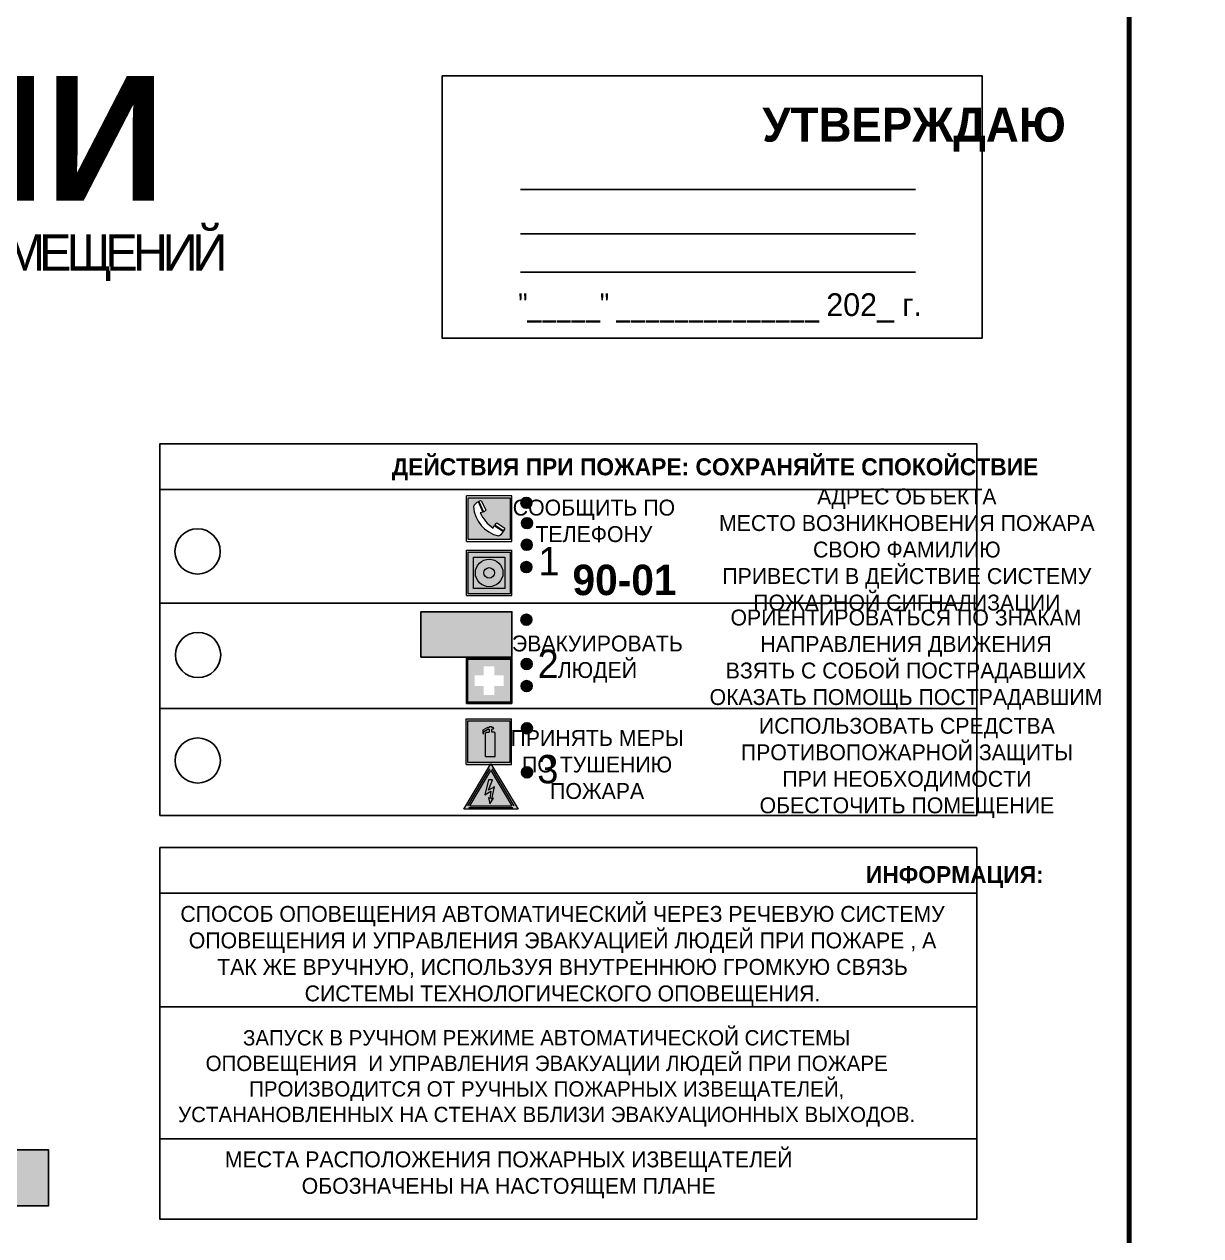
# Model space of a CAD drawing. Header units: millimetres. Extents: x 13114 to 67229, y 22859 to 38520.
# Drawn here: x 17564.2 to 17771.2, y 31461.1 to 31674.4 of the extents above; entities that cross this region are included whole.
import ezdxf

# ---------------------------------------------------------------- set-up
doc = ezdxf.new("R2010")
doc.units = ezdxf.units.MM
doc.layers.add('План_Штампы', color=7, linetype='Continuous')
doc.styles.add('обычный', font='arial.ttf')

# ---------------------------------------------------------------- blocks, each defined once
blk = doc.blocks.new('A$C3E6D3DDE')
at = {"lineweight": 5}
h = blk.add_hatch(color=40, dxfattribs=at)
h.paths.add_polyline_path([(24.1, 1.45), (16.46, -11.35), (31.74, -11.35)])
h.paths.add_polyline_path([(24.09, -0.46), (30.03, -10.41), (18.14, -10.41)], flags=16)
h.paths.add_polyline_path([(24.54, -3.08), (23.41, -6.02), (25.13, -5.01), (24.33, -8.5), (24.82, -8.27), (23.79, -9.86), (23.4, -8.04), (23.8, -8.43), (24.04, -6.29), (22.39, -7.25), (23.44, -3.08)], flags=0)
h = blk.add_hatch(color=256, dxfattribs=at)
h.paths.add_polyline_path([(24.37, 0.03, 0.567511), (23.82, 0.03), (17.59, -10.4, 0.582454), (17.86, -10.88), (30.32, -10.88, 0.582149), (30.6, -10.4)])
h.paths.add_polyline_path([(24.09, -0.46), (18.14, -10.41), (30.03, -10.41)], flags=16)
h.paths.add_polyline_path([(24.54, -3.08), (23.41, -6.02), (25.13, -5.01), (24.33, -8.5), (24.82, -8.27), (23.79, -9.86), (23.4, -8.04), (23.8, -8.43), (24.04, -6.29), (22.39, -7.25), (23.44, -3.08)], flags=0)
h = blk.add_hatch(color=40, dxfattribs=at)
h.paths.add_polyline_path([(24.09, -0.46), (18.14, -10.41), (30.03, -10.41)])
h.paths.add_polyline_path([(24.82, -8.27), (23.79, -9.86), (23.4, -8.04), (23.8, -8.43), (24.04, -6.29), (22.39, -7.25), (23.44, -3.08), (24.54, -3.08), (23.41, -6.02), (25.13, -5.01), (24.33, -8.5)], flags=16)
at = {"color": 40, "lineweight": 5}
for p, q in [((16.46, -11.35), (24.1, 1.45)), ((24.1, 1.45), (31.74, -11.35))]:
    blk.add_line(p, q, dxfattribs=at)
at = {"lineweight": 5}
for p, q in [((17.59, -10.4), (23.82, 0.03)), ((24.37, 0.03), (30.6, -10.4)), ((18.14, -10.41), (24.09, -0.46)), ((23.44, -3.08), (22.39, -7.25)), ((23.41, -6.02), (24.54, -3.08)), ((24.54, -3.08), (23.44, -3.08)), ((24.09, -0.46), (30.03, -10.41)), ((22.39, -7.25), (24.04, -6.29)), ((25.13, -5.01), (23.41, -6.02)), ((24.04, -6.29), (23.8, -8.43)), ((24.33, -8.5), (25.13, -5.01)), ((23.8, -8.43), (23.4, -8.04)), ((23.4, -8.04), (23.79, -9.86)), ((23.79, -9.86), (24.82, -8.27)), ((24.82, -8.27), (24.33, -8.5)), ((17.86, -10.88), (30.32, -10.88)), ((18.14, -10.41), (30.03, -10.41))]:
    blk.add_line(p, q, dxfattribs=at)
at = {"color": 50, "lineweight": 5}
blk.add_line((31.74, -11.35), (16.46, -11.35), dxfattribs=at)
blk = doc.blocks.new('A$C456E1F9C')
at = {"lineweight": 5}
h = blk.add_hatch(color=242, dxfattribs=at)
h.paths.add_polyline_path([(0.51, -1.47), (0.51, -13.26), (12.29, -13.26), (12.29, -1.47)])
h.paths.add_polyline_path([(5.42, -4.95, -0.254479), (4.78, -5.4), (3.52, -2.53, -0.209735), (4.23, -2.4)], flags=16)
h.paths.add_polyline_path([(8.53, -8.6), (10.87, -10.17), (10.54, -10.76), (8.03, -9.13, -0.192251)], flags=16)
h.paths.add_polyline_path([(4.61, -5.49, 0.005518), (3.87, -5.72, 0.128647), (7.49, -10.01, 0.00809), (7.83, -9.33), (10.47, -10.97, -0.16736), (8.99, -12.25, -0.327862), (1.95, -3.95, -0.166952), (3.36, -2.62)], flags=16)
at = {"color": 242, "lineweight": 5}
for p, q in [((0, -13.77), (0, -0.97)), ((12.8, -0.97), (0, -0.97)), ((4.61, -5.49), (3.36, -2.62)), ((3.52, -2.53), (4.78, -5.4)), ((4.23, -2.4), (5.42, -4.95)), ((12.8, -13.77), (12.8, -0.97)), ((7.83, -9.33), (10.47, -10.97)), ((8.03, -9.13), (10.54, -10.76)), ((10.81, -10.12), (8.53, -8.6)), ((10.8, -10.3), (10.81, -10.12)), ((10.54, -10.76), (10.8, -10.3)), ((0, -13.77), (12.8, -13.77))]:
    blk.add_line(p, q, dxfattribs=at)
blk.add_lwpolyline([(0.51, -1.47), (12.29, -1.47), (12.29, -13.26), (0.51, -13.26)], close=True, dxfattribs=at)
for centre, radius, start, end in [((4.59, -5.34), 2.99, 114.2845, 152.1974), ((4.02, -3.27), 0.891, 76.3284, 123.7092), ((11.12, -3.31), 9.19, 183.9915, 256.6009), ((14.98, -39.1), 35.17, 107.1487, 108.4135), ((13.86, -0.94), 11.08, 205.5536, 234.8762), ((4.68, -4.59), 0.824, 276.9621, 334.0723), ((-13.31, 0.8), 23.44, 332.5487, 334.4027), ((8.94, -9.5), 0.989, 114.4092, 157.9388), ((7.87, -9.46), 3, 291.9291, 329.9329)]:
    blk.add_arc(centre, radius, start, end, dxfattribs=at)
blk = doc.blocks.new('A$C54414219')
at = {"true_color": 0xffffff}
h = blk.add_hatch(color=7, dxfattribs=at)
h.paths.add_polyline_path([(2.39, -9.45), (2.39, -18.3), (11.23, -18.3), (11.23, -9.45)], flags=0)
h.paths.add_polyline_path([(10.71, -13.87, -1), (2.92, -13.87, -1)], flags=0)
h.paths.add_polyline_path([(8.3, -13.87, -1), (5.33, -13.87, -1)], flags=0)
h.paths.add_polyline_path([(0.41, -7.47), (0.41, -20.27), (13.21, -20.27), (13.21, -7.47)])
h.paths.add_polyline_path([(0.92, -19.77), (12.71, -19.77), (12.71, -7.98), (0.92, -7.98)], flags=16)
h.paths.add_polyline_path([(11.23, -9.45), (11.23, -18.3), (2.39, -18.3), (2.39, -9.45)], flags=0)
at = {"lineweight": 5}
h = blk.add_hatch(color=242, dxfattribs=at)
h.paths.add_polyline_path([(12.71, -7.98), (0.92, -7.98), (0.92, -19.77), (12.71, -19.77)])
h.paths.add_polyline_path([(11.23, -18.3), (2.39, -18.3), (2.39, -9.45), (11.23, -9.45)], flags=16)
h.paths.add_polyline_path([(10.71, -13.87, -1), (2.92, -13.87, -1)], flags=0)
h.paths.add_polyline_path([(8.3, -13.87, -1), (5.33, -13.87, -1)], flags=0)
at = {"true_color": 0xffffff}
h = blk.add_hatch(color=7, dxfattribs=at)
h.paths.add_polyline_path([(2.39, -9.45), (2.39, -18.3), (11.23, -18.3), (11.23, -9.45)])
h.paths.add_polyline_path([(10.71, -13.87, -1), (2.92, -13.87, -1)], flags=16)
h.paths.add_polyline_path([(8.3, -13.87, -1), (5.33, -13.87, -1)], flags=0)
at = {"lineweight": 5}
h = blk.add_hatch(color=242, dxfattribs=at)
h.paths.add_polyline_path([(2.92, -13.87, 1), (10.71, -13.87, 1)])
h.paths.add_polyline_path([(8.3, -13.87, -1), (5.33, -13.87, -1)], flags=16)
at = {"color": 242, "lineweight": 5}
for p, q in [((0.41, -20.27), (0.41, -7.47)), ((0.41, -7.47), (13.21, -7.47)), ((0.41, -7.47), (13.21, -7.47)), ((13.21, -20.27), (13.21, -7.47)), ((0.41, -20.27), (13.21, -20.27))]:
    blk.add_line(p, q, dxfattribs=at)
for points in [[(0.92, -7.98), (12.71, -7.98), (12.71, -19.77), (0.92, -19.77)], [(2.39, -9.45), (11.23, -9.45), (11.23, -18.3), (2.39, -18.3)]]:
    blk.add_lwpolyline(points, close=True, dxfattribs=at)
for radius in [3.89, 1.49]:
    blk.add_circle((6.81, -13.87), radius, dxfattribs=at)
blk = doc.blocks.new('A$C32E8229D')
at = {"true_color": 0xffffff}
blk.add_hatch(color=7, dxfattribs=at).paths.add_polyline_path([(0, 0), (0, -8), (16, -8), (16, 0)])
h = blk.add_hatch(color=126)
h.paths.add_polyline_path([(0.2, -0.2), (15.8, -0.2), (15.8, -7.8), (0.2, -7.8)])
h.paths.add_polyline_path([(13.49, -2.05), (12.08, -2.05), (11.37, -2.63, 0.162397), (11.29, -2.84), (11.29, -3.63), (10.35, -3.63), (10.35, -4.05), (11.68, -4.05), (11.68, -3.48), (12.26, -4.28), (11.29, -5.1), (11.29, -6.78), (11.85, -6.78), (11.85, -5.44), (12.8, -4.64), (12.8, -5.94), (14.46, -5.94), (14.46, -5.39), (13.45, -5.39), (13.45, -3.97), (12.46, -2.59), (13.15, -2.59), (13.69, -3.34), (14.18, -3)], flags=16)
h.paths.add_polyline_path([(10.74, -1.82, 1), (11.8, -1.82, 1)], flags=16)
h.paths.add_polyline_path([(9.39, -3.59), (5.99, -3.59), (6.56, -3.03), (5.91, -3.03), (5.1, -3.83), (5.91, -4.64), (6.56, -4.64), (5.99, -4.09), (9.39, -4.09)], flags=16)
h.paths.add_polyline_path([(4.29, -1.08), (1.72, -1.08), (1.72, -6.6), (4.29, -6.6)], flags=16)
at = {"color": 126}
blk.add_lwpolyline([(16, -8), (0, -8), (0, 0), (16, 0)], close=True, dxfattribs=at)
blk = doc.blocks.new('A$C18900ED3')
h = blk.add_hatch(color=126)
h.paths.add_polyline_path([(-0.18, -0.18), (-7.02, -0.18), (-7.02, -7.02), (-0.18, -7.02)])
h.paths.add_polyline_path([(-5.89, -4.46), (-5.89, -2.77), (-4.46, -2.77), (-4.46, -1.31), (-2.77, -1.31), (-2.77, -2.77), (-1.33, -2.77), (-1.33, -4.46), (-2.77, -4.46), (-2.77, -5.89), (-4.46, -5.89), (-4.46, -4.46)], flags=16)
at = {"color": 126}
for p, q in [((-7.2, 0), (-7.2, -7.2)), ((0, 0), (-7.2, 0)), ((0, -7.2), (0, 0)), ((-7.02, -7.02), (-7.02, -0.18)), ((-7.02, -0.18), (-0.18, -0.18)), ((-0.18, -0.18), (-0.18, -7.02)), ((-7.2, -7.2), (0, -7.2)), ((-0.18, -7.02), (-7.02, -7.02))]:
    blk.add_line(p, q, dxfattribs=at)
blk = doc.blocks.new('A$C3AD82952')
at = {"true_color": 0xf5f5ff}
h = blk.add_hatch(color=7, dxfattribs=at)
h.dxf.hatch_style = 1
h.paths.add_polyline_path([(8.21, 8.73, 0.414214), (7.89, 9.05), (7.22, 9.05), (7.22, 9.92), (7.59, 9.92, 1), (7.57, 10.36), (7.22, 10.36), (7.22, 10.6), (6.43, 10.6), (6.43, 10.36), (6.01, 10.36), (4.74, 9.59), (4.74, 8.69), (4.98, 8.73), (4.98, 9.26), (6.12, 9.91), (6.43, 9.91), (6.43, 9.05), (5.76, 9.05, 0.414214), (5.44, 8.73), (5.44, 2.2), (8.21, 2.2)], flags=0)
h.paths.add_polyline_path([(12.8, 12.8), (0, 12.8), (0, 0), (12.8, 0)])
h.paths.add_polyline_path([(0.51, 12.29), (12.29, 12.29), (12.29, 0.51), (0.51, 0.51)], flags=16)
h.paths.add_polyline_path([(4.74, 9.59), (6.01, 10.36), (6.43, 10.36), (6.43, 10.6), (7.22, 10.6), (7.22, 10.36), (7.59, 10.36, -0.94586), (7.59, 9.92), (7.22, 9.92), (7.22, 9.05), (7.89, 9.05, -0.414214), (8.21, 8.73), (8.21, 2.2), (5.44, 2.2), (5.44, 8.73, -0.414214), (5.76, 9.05), (6.43, 9.05), (6.43, 9.91), (6.12, 9.91), (4.98, 9.26), (4.98, 8.73), (4.74, 8.69)], flags=0)
h = blk.add_hatch(color=242)
h.dxf.hatch_style = 1
h.paths.add_polyline_path([(12.29, 12.29), (0.51, 12.29), (0.51, 0.51), (12.29, 0.51)])
h.paths.add_polyline_path([(4.74, 8.69), (4.74, 9.59), (6.01, 10.36), (6.43, 10.36), (6.43, 10.6), (7.22, 10.6), (7.22, 10.36), (7.59, 10.36, -0.94586), (7.59, 9.92), (7.22, 9.92), (7.22, 9.05), (7.89, 9.05, -0.414214), (8.21, 8.73), (8.21, 2.2), (5.44, 2.2), (5.44, 8.73, -0.414214), (5.76, 9.05), (6.43, 9.05), (6.43, 9.91), (6.12, 9.91), (4.98, 9.26), (4.98, 8.73)], flags=16)
h = blk.add_hatch(color=7, dxfattribs=at)
h.dxf.hatch_style = 1
h.paths.add_polyline_path([(8.21, 8.73, 0.414214), (7.89, 9.05), (7.22, 9.05), (7.22, 9.92), (7.59, 9.92, 1), (7.57, 10.36), (7.22, 10.36), (7.22, 10.6), (6.43, 10.6), (6.43, 10.36), (6.01, 10.36), (4.74, 9.59), (4.74, 8.69), (4.98, 8.73), (4.98, 9.26), (6.12, 9.91), (6.43, 9.91), (6.43, 9.05), (5.76, 9.05, 0.414214), (5.44, 8.73), (5.44, 2.2), (8.21, 2.2)])
at = {"color": 242, "lineweight": 5}
for p, q in [((0, 0), (0, 12.8)), ((0, 12.8), (12.8, 12.8)), ((6.01, 10.36), (4.74, 9.59)), ((6.01, 10.36), (6.43, 10.36)), ((7.22, 10.6), (6.43, 10.6)), ((6.43, 10.6), (6.43, 10.36)), ((7.22, 10.36), (7.22, 10.6)), ((7.59, 10.36), (7.22, 10.36)), ((12.8, 0), (12.8, 12.8)), ((4.74, 9.59), (4.74, 8.69)), ((4.74, 8.69), (4.98, 8.73)), ((4.98, 9.26), (6.12, 9.91)), ((4.98, 8.73), (4.98, 9.26)), ((5.44, 2.2), (5.44, 8.73)), ((5.76, 9.05), (6.43, 9.05)), ((6.12, 9.91), (6.43, 9.91)), ((6.43, 9.91), (6.43, 9.05)), ((7.22, 9.05), (7.22, 9.92)), ((7.59, 9.92), (7.22, 9.92)), ((7.89, 9.05), (7.22, 9.05)), ((8.21, 2.2), (8.21, 8.73)), ((0, 0), (12.8, 0)), ((5.44, 2.2), (8.21, 2.2))]:
    blk.add_line(p, q, dxfattribs=at)
blk.add_lwpolyline([(0.51, 12.29), (12.29, 12.29), (12.29, 0.51), (0.51, 0.51)], close=True, dxfattribs=at)
for centre, radius, start, end in [((7.58, 10.14), 0.223, 273.1875, 86.8125), ((5.76, 8.73), 0.32, 90, 180), ((7.89, 8.73), 0.32, 0, 90)]:
    blk.add_arc(centre, radius, start, end, dxfattribs=at)
blk = doc.blocks.new('A$C7B4425F7')
at = {"true_color": 0xffffff}
blk.add_hatch(color=7, dxfattribs=at).paths.add_polyline_path([(0, 0), (-16, 0), (-16, -8), (0, -8)])
h = blk.add_hatch(color=126)
h.paths.add_polyline_path([(-0.2, -0.2), (-15.8, -0.2), (-15.8, -7.8), (-0.2, -7.8)])
h.paths.add_polyline_path([(-11.76, -2.03), (-11.76, -3.66), (-11.17, -3.66, -0.568275), (-11.17, -6.18), (-12.58, -6.18), (-12.58, -2.03)], flags=16)
h.paths.add_polyline_path([(-13.33, -4.12, -0.495768), (-13.59, -6.18), (-15.03, -6.18), (-15.03, -2.03), (-13.59, -2.03, -0.487973)], flags=16)
h.paths.add_polyline_path([(-10.25, -2.03), (-9.48, -2.03), (-9.48, -6.18), (-10.25, -6.18)], flags=16)
h.paths.add_polyline_path([(-13.84, -3.69), (-14.24, -3.69), (-14.24, -3.03), (-13.9, -3.03, -0.692621)], flags=0)
h.paths.add_polyline_path([(-9.15, -2.03), (-8.4, -2.03), (-8.04, -3.07), (-7.68, -2.03), (-6.93, -2.03), (-7.64, -4.1), (-6.93, -6.18), (-7.68, -6.18), (-8.04, -5.14), (-8.4, -6.18), (-9.15, -6.18), (-8.44, -4.1)], flags=16)
h.paths.add_polyline_path([(-11.76, -4.46), (-11.42, -4.46, -0.692621), (-11.36, -5.12), (-11.76, -5.12)], flags=0)
h.paths.add_polyline_path([(-13.9, -5.2), (-14.24, -5.2), (-14.24, -4.55), (-13.84, -4.55, -0.708038)], flags=0)
edge = h.paths.add_edge_path(flags=16)
edge.add_ellipse((-5.51, -4.08), major_axis=(0, 2.05), ratio=0.586184, start_angle=0, end_angle=360)
edge = h.paths.add_edge_path(flags=0)
edge.add_ellipse((-5.51, -4.08), major_axis=(0, 1.14), ratio=0.454828, start_angle=0, end_angle=360)
h.paths.add_polyline_path([(-4.13, -4.96, 0.377264), (-3.48, -4.52, 0.0555), (-3.16, -2.03), (-1.66, -2.03), (-1.66, -4.96), (-0.96, -4.96), (-0.96, -7.01), (-1.75, -7.01), (-1.75, -6.18), (-3.3, -6.18), (-3.3, -7.02), (-4.13, -7.02)], flags=16)
h.paths.add_polyline_path([(-2.73, -2.91), (-2.28, -2.91), (-2.28, -4.96), (-3.05, -4.96, 0.079136)], flags=0)
at = {"color": 126}
blk.add_lwpolyline([(-16, -8), (0, -8), (0, 0), (-16, 0)], close=True, dxfattribs=at)

msp = doc.modelspace()

# ---------------------------------------------------------------- hatches: boundary and pattern name
at = {"lineweight": 0}
h = msp.add_hatch(color=256, dxfattribs=at)
h.dxf.hatch_style = 1
h.paths.add_polyline_path([(17651.6, 31590.13, 1), (17653.53, 31590.13, 1)])
h = msp.add_hatch(color=256, dxfattribs=at)
h.dxf.hatch_style = 1
h.paths.add_polyline_path([(17651.71, 31586.55, 1), (17653.64, 31586.55, 1)])
h = msp.add_hatch(color=256, dxfattribs=at)
h.dxf.hatch_style = 1
h.paths.add_polyline_path([(17651.67, 31582.74, 1), (17653.6, 31582.74, 1)])
h = msp.add_hatch(color=256, dxfattribs=at)
h.dxf.hatch_style = 1
h.paths.add_polyline_path([(17651.58, 31578.81, 1), (17653.52, 31578.81, 1)])
h = msp.add_hatch(color=256, dxfattribs=at)
h.dxf.hatch_style = 1
h.paths.add_polyline_path([(17651.6, 31569.54, 1), (17653.53, 31569.54, 1)])
h = msp.add_hatch(color=256, dxfattribs=at)
h.dxf.hatch_style = 1
h.paths.add_polyline_path([(17651.64, 31561.76, 1), (17653.57, 31561.76, 1)])
h = msp.add_hatch(color=256, dxfattribs=at)
h.dxf.hatch_style = 1
h.paths.add_polyline_path([(17651.63, 31557.86, 1), (17653.56, 31557.86, 1)])
h = msp.add_hatch(color=256, dxfattribs=at)
h.dxf.hatch_style = 1
h.paths.add_polyline_path([(17651.69, 31550.44, 1), (17653.62, 31550.44, 1)])
h = msp.add_hatch(color=256, dxfattribs=at)
h.dxf.hatch_style = 1
h.paths.add_polyline_path([(17651.69, 31542.67, 1), (17653.63, 31542.67, 1)])

# ---------------------------------------------------------------- linework, layer by layer
at = {"color": 1, "lineweight": 100}
for points in [[(17158.64, 31684.13), (17758.64, 31684.13), (17758.64, 31289.13), (17158.64, 31289.13)], [(17758.64, 31684.13), (18358.64, 31684.13), (18358.64, 31289.13), (17758.64, 31289.13)]]:
    msp.add_lwpolyline(points, close=True, dxfattribs=at)
for points in [[(17637.75, 31665.33), (17732.75, 31665.33), (17732.75, 31619.12), (17637.75, 31619.12)], [(17588.06, 31592.49), (17731.82, 31592.49), (17731.82, 31600.54), (17588.06, 31600.54)], [(17588.06, 31592.49), (17731.82, 31592.49), (17731.82, 31535.09), (17588.06, 31535.09)]]:
    msp.add_lwpolyline(points, close=True)
for points in [[(17651.5, 31645.28), (17721.03, 31645.28)], [(17651.5, 31637.52), (17721.03, 31637.52)], [(17651.5, 31630.73), (17721.03, 31630.73)], [(17646.47, 31572.49), (17588.06, 31572.49), (17731.82, 31572.49)], [(17646.47, 31553.92), (17588.06, 31553.92), (17731.82, 31553.92)]]:
    msp.add_lwpolyline(points)
at = {"color": 0}
msp.add_lwpolyline([(17588.06, 31529.43), (17731.82, 31529.43), (17731.82, 31463.98), (17588.06, 31463.98)], close=True, dxfattribs=at)
for points in [[(17588.06, 31521.38), (17731.82, 31521.38)], [(17588.06, 31501.38), (17731.82, 31501.38)], [(17588.06, 31478.13), (17731.82, 31478.13)]]:
    msp.add_lwpolyline(points, dxfattribs=at)
for centre, radius in [((17652.57, 31590.13), 0.966), ((17652.67, 31586.55), 0.966), ((17594.68, 31581.57), 3.98), ((17652.63, 31582.74), 0.966), ((17652.55, 31578.81), 0.966), ((17652.56, 31569.54), 0.966), ((17594.78, 31563.34), 3.98), ((17652.6, 31561.76), 0.966), ((17652.6, 31557.86), 0.966), ((17652.65, 31550.44), 0.966), ((17594.72, 31544.76), 3.98), ((17652.66, 31542.67), 0.966)]:
    msp.add_circle(centre, radius)

# ---------------------------------------------------------------- block references
for name, p, xscale, yscale, zscale in [('A$C456E1F9C', (17642.01, 31591.95), 0.625, 0.625, 0.625), ('A$C54414219', (17641.75, 31586.46), 0.625, 0.625, 0.625), ('A$C18900ED3', (17650.01, 31562.82), 1.111111111007631, 1.111111111007631, 1.111111111007631), ('A$C3AD82952', (17641.96, 31544.08), 0.625, 0.625, 0.625), ('A$C3E6D3DDE', (17631.25, 31543.27), 0.625, 0.625, 0.625)]:
    msp.add_blockref(name, p, dxfattribs=dict(xscale=xscale, yscale=yscale, zscale=zscale))
at = {"xscale": -1}
msp.add_blockref('A$C32E8229D', (17650.01, 31570.96), dxfattribs=at)
at = {"layer": 'План_Штампы', "xscale": 1.2288, "yscale": 1.2288, "zscale": 1.2288}
msp.add_blockref('A$C7B4425F7', (17568.46, 31476.18), dxfattribs=at)

# ---------------------------------------------------------------- texts
at = {"lineweight": 0, "style": 'обычный'}
for s, insert, char_height, width, attachment_point in [('{\\fProxima Nova Rg|b1|i0|c204|p2;ПЛАН ЭВАКУАЦИИ}', (17311.84, 31665.31), 22, 493.8901, 1), ('\\pi-18,l18,t18;{\\fProxima Nova Rg|b1|i0|c204|p2;УТВЕРЖДАЮ\\H1.1997x; }', (17720.79, 31655.86), 6, 126.6484, 5), ('{\\fArial Narrow|b0|i0|c204|p34;"_____" ______________ \\fProxima Nova Rg|b0|i0|c204|p2;202_ г. }', (17686.65, 31624.45), 4, 78.6503, 5), ('{\\fProxima Nova Rg|b1|i0|c204|p2;ДЕЙСТВИЯ ПРИ ПОЖАРЕ: СОХРАНЯЙТЕ СПОКОЙСТВИЕ\\H1.6644x; }', (17685.77, 31596.04), 3, 175.1736, 5), ('\\pi-8.4,l8.4,t8.4;{\\fProxima Nova Rg|b0|i0|c204|p2;АДРЕС ОБЪЕКТА\\PМЕСТО ВОЗНИКНОВЕНИЯ ПОЖАРА \\PСВОЮ ФАМИЛИЮ\\PПРИВЕСТИ В ДЕЙСТВИЕ СИСТЕМУ \\PПОЖАРНОЙ СИГНАЛИЗАЦИИ}', (17719.52, 31581.5), 2.8, 126.6484, 5), ('{\\fProxima Nova Rg|b0|i0|c204|p2;СООБЩИТЬ ПО \\PТЕЛЕФОНУ}', (17664.44, 31586.94), 2.8, 126.6484, 5), ('{\\fProxima Nova Rg|b0|i0|c204|p2;1\\H1.1667x; }', (17656.54, 31579.87), 5, 126.6484, 5), ('{\\fProxima Nova Rg|b1|i0|c204|p2;\\H1.0714x;90-01\\fProxima Nova Rg|b0|i0|c204|p2;\\H0.93331x; \\H1.3449x; }', (17669.83, 31576.52), 5, 126.6484, 5), ('\\pi-8.4,l8.4,t8.4;{\\fProxima Nova Rg|b0|i0|c204|p2;ОРИЕНТИРОВАТЬСЯ ПО ЗНАКАМ \\PНАПРАВЛЕНИЯ ДВИЖЕНИЯ\\PВЗЯТЬ С СОБОЙ ПОСТРАДАВШИХ\\PОКАЗАТЬ ПОМОЩЬ ПОСТРАДАВШИМ}', (17719.37, 31562.53), 2.8, 126.6484, 5), ('{\\fProxima Nova Rg|b0|i0|c204|p2;ЭВАКУИРОВАТЬ \\PЛЮДЕЙ}', (17665.05, 31562.62), 2.8, 126.6484, 5), ('{\\fProxima Nova Rg|b0|i0|c204|p2;2\\H1.1967x; }', (17656.39, 31561.79), 5, 126.6484, 5), ('\\pi-8.4,l8.4,t8.4;{\\fProxima Nova Rg|b0|i0|c204|p2;ИСПОЛЬЗОВАТЬ СРЕДСТВА \\PПРОТИВОПОЖАРНОЙ ЗАЩИТЫ \\PПРИ НЕОБХОДИМОСТИ \\PОБЕСТОЧИТЬ ПОМЕЩЕНИЕ}', (17719.53, 31543.46), 2.8, 126.6484, 5), ('{\\fProxima Nova Rg|b0|i0|c204|p2;ПРИНЯТЬ МЕРЫ \\PПО ТУШЕНИЮ \\PПОЖАРА}', (17665.01, 31544.04), 2.8, 126.6484, 5), ('{\\fProxima Nova Rg|b0|i0|c204|p2;3\\H1.1967x; }', (17656.33, 31543.21), 5, 126.6484, 5), ('{\\fProxima Nova Rg|b1|i0|c204|p2;ИНФОРМАЦИЯ:\\H1.1997x; }', (17727.96, 31524.23), 3, 175.1736, 5), ('{\\fProxima Nova Rg|b0|i0|c204|p2;СПОСОБ ОПОВЕЩЕНИЯ АВТОМАТИЧЕСКИЙ ЧЕРЕЗ РЕЧЕВУЮ СИСТЕМУ ОПОВЕЩЕНИЯ И УПРАВЛЕНИЯ ЭВАКУАЦИЕЙ ЛЮДЕЙ ПРИ ПОЖАРЕ , А ТАК ЖЕ ВРУЧНУЮ, ИСПОЛЬЗУЯ ВНУТРЕННЮЮ ГРОМКУЮ СВЯЗЬ СИСТЕМЫ ТЕХНОЛОГИЧЕСКОГО ОПОВЕЩЕНИЯ.}', (17658.92, 31510.34), 2.8, 137.0334, 5), ('{\\fProxima Nova Rg|b0|i0|c204|p2;\\P\\pt8.1;ЗАПУСК В РУЧНОМ РЕЖИМЕ АВТОМАТИЧЕСКОЙ СИСТЕМЫ ОПОВЕЩЕНИЯ  И УПРАВЛЕНИЯ ЭВАКУАЦИИ ЛЮДЕЙ ПРИ ПОЖАРЕ ПРОИЗВОДИТСЯ ОТ РУЧНЫХ ПОЖАРНЫХ ИЗВЕЩАТЕЛЕЙ, УСТАНАНОВЛЕННЫХ НА СТЕНАХ ВБЛИЗИ ЭВАКУАЦИОННЫХ ВЫХОДОВ. }', (17656.13, 31491.04), 2.7, 131.4512, 5), ('\\pt8.4;{\\fProxima Nova Rg|b0|i0|c204|p2;\\PМЕСТА РАСПОЛОЖЕНИЯ ПОЖАРНЫХ ИЗВЕЩАТЕЛЕЙ ОБОЗНАЧЕНЫ НА НАСТОЯЩЕМ ПЛАНЕ}', (17649.44, 31474.12), 2.8, 118.5618, 5)]:
    msp.add_mtext(s, dxfattribs=dict(at, insert=insert, char_height=char_height, width=width, attachment_point=attachment_point))
at = {"color": 0, "lineweight": 0, "insert": (17461.54, 31637.61), "char_height": 8, "width": 449.2158, "attachment_point": 5, "style": 'обычный'}
msp.add_mtext('{\\fArial Black|b1|i0|c204|p34;\\H2x;\\T0.85;  \\fArial Narrow|b0|i0|c204|p34;\\H0.8x;\\W0.9;\\P\\fProxima Nova Rg|b0|i0|c204|p2;\\H0.5x;\\W1;\\C256;ПРИ ПОЖАРЕ  ИЛИ ДРУГИХ ЧРЕЗВЫЧАЙНЫХ СИТУАЦИЯХ  ИЗ ПОМЕЩЕНИЙ \\fProxima Nova Rg|b1|i0|c204|p2;\\H1.25x;\\PХМЦ: ГМО-2 отм. 0,00}', dxfattribs=at)

doc.saveas('drawing.dxf')
